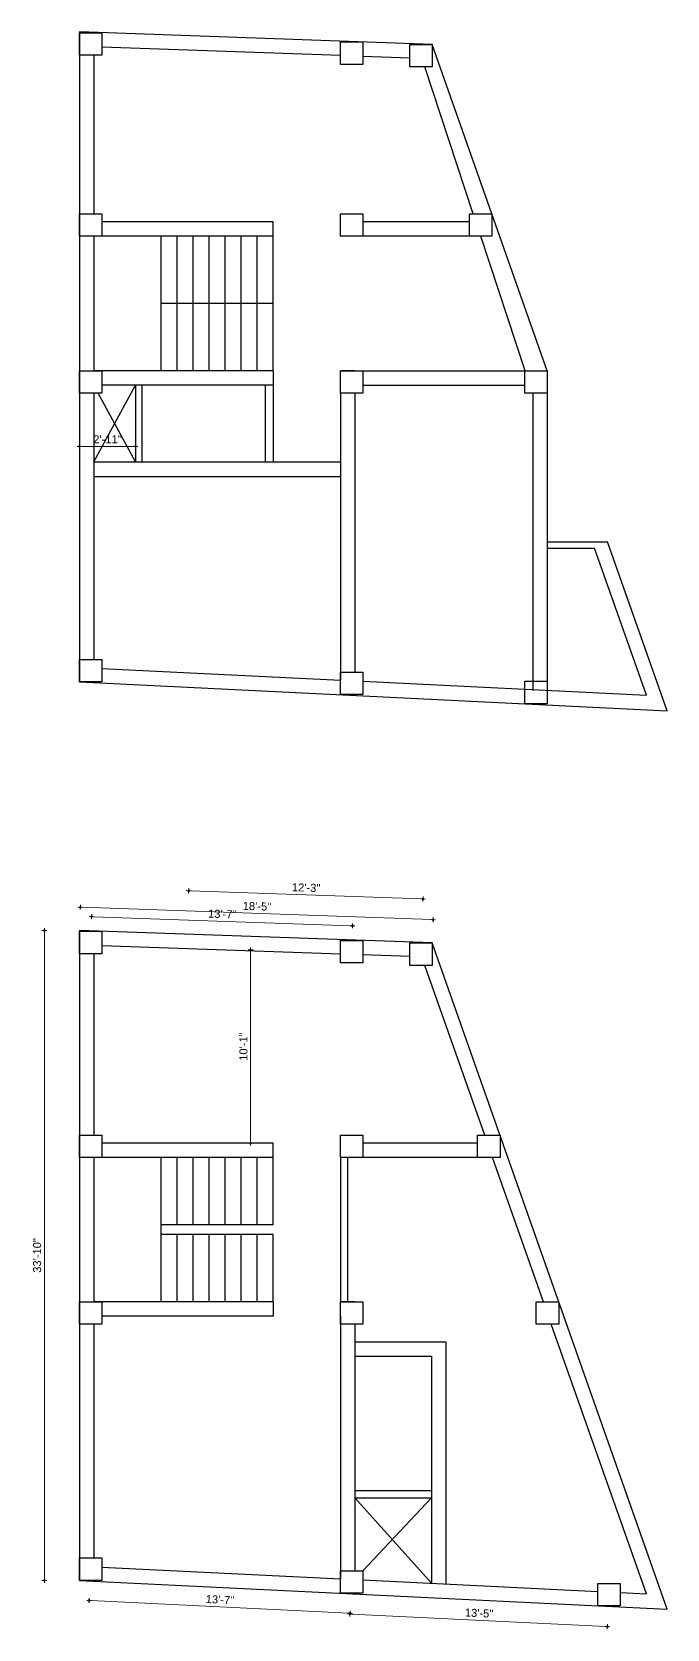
# Model space of a CAD drawing. Header units: inches. Extents: x -4105 to 11025, y -15557 to -3174.
# Drawn here: x 50 to 447, y -15557 to -14559 of the extents above; entities that cross this region are included whole.
import ezdxf

# ---------------------------------------------------------------- set-up
doc = ezdxf.new("R2010")
doc.units = ezdxf.units.IN
doc.header["$LTSCALE"] = 0.5
doc.header["$MEASUREMENT"] = 0
doc.header["$PDMODE"] = 66
doc.layers.add('hatch', color=9, linetype='Continuous', lineweight=0)
doc.layers.add('Toilet', color=7, linetype='Continuous', lineweight=25)
doc.styles.get("Standard").update_dxf_attribs({"font": 'arial.ttf'})
doc.dimstyles.new('S8', dxfattribs={"dimtxt": 5, "dimasz": 1, "dimexe": 6, "dimexo": 18, "dimgap": 1.9375, "dimtad": 1, "dimdec": 0, "dimzin": 3, "dimdsep": 46, "dimlunit": 4, "dimtxsty": 'Standard', "dimblk": 'dot 2', "dimcen": 12, "dimse1": 1, "dimse2": 1, "dimclrd": 1, "dimclre": 1, "dimclrt": 256, "dimadec": 0, "dimazin": 0, "dimtfac": 0.75, "dimtdec": 0, "dimtix": 1, "dimtmove": 1, "dimatfit": 3, "dimldrblk": 'DOT', "dimfxl": 1, "dimtolj": 1, "dimtzin": 0, "dimlwd": 9, "dimlwe": 9, "dimarcsym": 0})

# ---------------------------------------------------------------- blocks, each defined once
blk = doc.blocks.new('dot1')
at = {"layer": 'hatch'}
h = blk.add_hatch(color=256, dxfattribs=at)
edge = h.paths.add_edge_path()
edge.add_arc((0, 0), 1, 0, 360)
for p, q in [((3, 0), (-3, 0)), ((0, 3), (0, -3))]:
    blk.add_line(p, q, dxfattribs=at)
blk.add_circle((0, 0), 1, dxfattribs=at)
blk = doc.blocks.new('dot 2')
at = {"layer": 'hatch', "xscale": 0.5, "yscale": 0.5, "zscale": 0.5}
blk.add_blockref('dot1', (0, 0), dxfattribs=at)
blk = doc.blocks.new('*D805')
at = {"layer": 'Defpoints', "color": 0, "transparency": 16777216}
for p in [(147.64, -15095.21), (146.42, -15129.71), (292.86, -15134.88)]:
    blk.add_point(p, dxfattribs=at)
at = {"layer": 'Toilet', "color": 1, "lineweight": 9, "transparency": 16777216}
blk.add_line((293.08, -15100.34), (148.64, -15095.24), dxfattribs=at)
for p, rotation in [((147.64, -15095.21), 177.9779001232591), ((294.07, -15100.38), 357.9779001232591)]:
    blk.add_blockref('dot 2', p, dxfattribs=dict(at, rotation=rotation))
at = {"layer": 'Toilet', "transparency": 16777216, "insert": (221.02, -15093.31), "char_height": 5, "attachment_point": 5, "rotation": 357.9779}
blk.add_mtext('\\A1;12\'-3"', dxfattribs=at)
blk = doc.blocks.new('_Dot')
at = {"color": 0, "linetype": 'ByBlock', "lineweight": -2}
blk.add_line((-0.5, 0), (-1, 0), dxfattribs=at)
at = {"color": 0, "linetype": 'ByBlock', "const_width": 0.5}
blk.add_lwpolyline([(-0.25, 0, 1), (0.25, 0, 1)], format="xyb", close=True, dxfattribs=at)
blk = doc.blocks.new('*D806')
at = {"layer": 'Defpoints', "color": 0, "transparency": 16777216}
for p in [(79.94, -15105.55), (79.42, -15120.1), (299.86, -15127.88)]:
    blk.add_point(p, dxfattribs=at)
at = {"layer": 'Toilet', "color": 1, "lineweight": 9, "transparency": 16777216}
blk.add_line((299.37, -15113.3), (80.94, -15105.59), dxfattribs=at)
for p, rotation in [((79.94, -15105.55), 177.9779001232582), ((300.37, -15113.34), 357.9779001232581)]:
    blk.add_blockref('dot 2', p, dxfattribs=dict(at, rotation=rotation))
at = {"layer": 'Toilet', "transparency": 16777216, "insert": (190.31, -15104.96), "char_height": 5, "attachment_point": 5, "rotation": 357.9779}
blk.add_mtext('\\A1;18\'-5"', dxfattribs=at)
blk = doc.blocks.new('*D807')
at = {"layer": 'Defpoints', "color": 0, "transparency": 16777216}
for p in [(79.42, -15120.1), (57.46, -15526.1), (79.42, -15526.1)]:
    blk.add_point(p, dxfattribs=at)
at = {"layer": 'Toilet', "color": 1, "lineweight": 9, "transparency": 16777216}
blk.add_line((57.46, -15121.1), (57.46, -15525.1), dxfattribs=at)
for p, rotation in [((57.46, -15120.1), 90), ((57.46, -15526.1), 270)]:
    blk.add_blockref('dot 2', p, dxfattribs=dict(at, rotation=rotation))
at = {"layer": 'Toilet', "transparency": 16777216, "insert": (52.97, -15323.1), "char_height": 5, "attachment_point": 5, "rotation": 90}
blk.add_mtext('\\A1;33\'-10"', dxfattribs=at)
blk = doc.blocks.new('*D809')
at = {"layer": 'Defpoints', "color": 0, "transparency": 16777216}
for p in [(86.42, -15519.1), (249.42, -15527.13), (248.46, -15546.69)]:
    blk.add_point(p, dxfattribs=at)
at = {"layer": 'Toilet', "color": 1, "lineweight": 9, "transparency": 16777216}
blk.add_line((86.46, -15538.71), (247.46, -15546.64), dxfattribs=at)
for p, rotation in [((85.46, -15538.66), 177.1797039813616), ((248.46, -15546.69), 357.1797039813616)]:
    blk.add_blockref('dot 2', p, dxfattribs=dict(at, rotation=rotation))
at = {"layer": 'Toilet', "transparency": 16777216, "insert": (167.18, -15538.19), "char_height": 5, "attachment_point": 5, "rotation": 357.1797}
blk.add_mtext('\\A1;13\'-7"', dxfattribs=at)
blk = doc.blocks.new('*D810')
at = {"layer": 'Defpoints', "color": 0, "transparency": 16777216}
for p in [(249.42, -15527.13), (410.31, -15535.05), (409.33, -15555.03)]:
    blk.add_point(p, dxfattribs=at)
at = {"layer": 'Toilet', "color": 1, "lineweight": 9, "transparency": 16777216}
blk.add_line((249.44, -15547.15), (408.33, -15554.98), dxfattribs=at)
for p, rotation in [((248.44, -15547.11), 177.1797039813618), ((409.33, -15555.03), 357.1797039813618)]:
    blk.add_blockref('dot 2', p, dxfattribs=dict(at, rotation=rotation))
at = {"layer": 'Toilet', "transparency": 16777216, "insert": (329.11, -15546.58), "char_height": 5, "attachment_point": 5, "rotation": 357.1797}
blk.add_mtext('\\A1;13\'-5"', dxfattribs=at)
blk = doc.blocks.new('*D808')
at = {"layer": 'Defpoints', "color": 0, "transparency": 16777216}
for p in [(249.99, -15117.17), (86.42, -15127.59), (249.42, -15133.35)]:
    blk.add_point(p, dxfattribs=at)
at = {"layer": 'Toilet', "color": 1, "lineweight": 9, "transparency": 16777216}
blk.add_line((87.99, -15111.45), (248.99, -15117.13), dxfattribs=at)
for p, rotation in [((86.99, -15111.41), 177.9779001232584), ((249.99, -15117.17), 357.9779001232584)]:
    blk.add_blockref('dot 2', p, dxfattribs=dict(at, rotation=rotation))
at = {"layer": 'Toilet', "transparency": 16777216, "insert": (168.65, -15109.8), "char_height": 5, "attachment_point": 5, "rotation": 357.9779}
blk.add_mtext('\\A1;13\'-7"', dxfattribs=at)
blk = doc.blocks.new('*D823')
at = {"layer": 'Defpoints', "color": 0, "transparency": 16777216}
for p in [(79.42, -14817.61), (79.42, -14827.33), (114.42, -14827.33)]:
    blk.add_point(p, dxfattribs=at)
at = {"layer": 'Toilet', "color": 1, "lineweight": 9, "transparency": 16777216}
blk.add_line((113.42, -14817.61), (80.42, -14817.61), dxfattribs=at)
at = {"layer": 'Toilet', "color": 1, "lineweight": 9, "transparency": 16777216, "rotation": 180}
blk.add_blockref('dot 2', (79.42, -14817.61), dxfattribs=at)
at = {"layer": 'Toilet', "color": 1, "lineweight": 9, "transparency": 16777216}
blk.add_blockref('dot 2', (114.42, -14817.61), dxfattribs=at)
at = {"layer": 'Toilet', "transparency": 16777216, "insert": (96.92, -14813.16), "char_height": 5, "attachment_point": 5}
blk.add_mtext('\\A1;2\'-11"', dxfattribs=at)
blk = doc.blocks.new('*D824')
at = {"layer": 'Defpoints', "color": 0, "transparency": 16777216}
for p in [(167.92, -15132.23), (186.37, -15132.23), (200.42, -15252.99)]:
    blk.add_point(p, dxfattribs=at)
at = {"layer": 'Toilet', "color": 1, "lineweight": 9, "transparency": 16777216}
blk.add_line((186.37, -15251.99), (186.37, -15133.23), dxfattribs=at)
for p, rotation in [((186.37, -15132.23), 90), ((186.37, -15252.99), 270)]:
    blk.add_blockref('dot 2', p, dxfattribs=dict(at, rotation=rotation))
at = {"layer": 'Toilet', "transparency": 16777216, "insert": (181.88, -15192.61), "char_height": 5, "attachment_point": 5, "rotation": 90}
blk.add_mtext('\\A1;10\'-1"', dxfattribs=at)

msp = doc.modelspace()

# ---------------------------------------------------------------- linework, layer by layer
at = {"layer": 'Toilet'}
for p, q in [((299.86, -14566.44), (79.42, -14558.65)), ((79.42, -14558.65), (79.42, -14964.65)), ((242.42, -14573.41), (93.42, -14568.15)), ((371.72, -14770.33), (299.86, -14566.44)), ((88.42, -14573.15), (88.42, -14672.33)), ((285.86, -14574.95), (256.42, -14573.91)), ((325.52, -14672.33), (295.25, -14580.44)), ((200.42, -14677.33), (93.42, -14677.33)), ((200.42, -14686.33), (200.42, -14677.33)), ((323.18, -14677.33), (256.42, -14677.33)), ((88.42, -14686.33), (88.42, -14770.33)), ((200.42, -14686.33), (88.42, -14686.33)), ((130.42, -14728.33), (130.42, -14686.33)), ((140.42, -14728.33), (140.42, -14686.33)), ((150.42, -14728.33), (150.42, -14686.33)), ((160.42, -14728.33), (160.42, -14686.33)), ((170.42, -14728.33), (170.42, -14686.33)), ((180.42, -14728.33), (180.42, -14686.33)), ((190.42, -14728.33), (190.42, -14686.33)), ((200.42, -14728.33), (200.42, -14686.33)), ((335.06, -14686.33), (242.42, -14686.33)), ((357.81, -14770.33), (330.13, -14686.33)), ((200.42, -14728.33), (130.42, -14728.33)), ((200.42, -14728.33), (130.42, -14728.33)), ((130.42, -14770.33), (130.42, -14728.33)), ((130.42, -14728.33), (130.42, -14728.33)), ((140.42, -14770.33), (140.42, -14728.33)), ((150.42, -14770.33), (150.42, -14728.33)), ((160.42, -14770.33), (160.42, -14728.33)), ((170.42, -14770.33), (170.42, -14728.33)), ((180.42, -14770.33), (180.42, -14728.33)), ((190.42, -14770.33), (190.42, -14728.33)), ((200.42, -14770.33), (200.42, -14728.33)), ((200.42, -14770.33), (88.42, -14770.33)), ((200.42, -14770.33), (200.42, -14779.33)), ((251.42, -14770.33), (242.42, -14770.33)), ((251.42, -14770.33), (369.3, -14770.33)), ((88.42, -14827.33), (114.42, -14779.33)), ((88.42, -14784.33), (88.42, -14950.65)), ((114.42, -14827.33), (91.13, -14784.33)), ((200.42, -14779.33), (93.42, -14779.33)), ((114.42, -14779.33), (114.42, -14827.33)), ((118.42, -14779.33), (118.42, -14827.33)), ((195.42, -14779.33), (195.42, -14827.33)), ((200.42, -14779.33), (200.42, -14827.33)), ((242.42, -14784.33), (242.42, -14963.67)), ((251.42, -14784.33), (251.42, -14958.68)), ((256.42, -14779.33), (357.72, -14779.33)), ((362.72, -14784.33), (362.72, -14970.04)), ((371.72, -14784.33), (371.72, -14970.04)), ((88.42, -14827.33), (242.42, -14827.33)), ((88.42, -14836.33), (242.42, -14836.33)), ((371.72, -14877.19), (409.38, -14877.19)), ((446.58, -14982.74), (409.38, -14877.19)), ((371.72, -14881.19), (401.25, -14881.19)), ((433.64, -14973.09), (401.25, -14881.19)), ((93.42, -14956.33), (242.42, -14963.67)), ((79.42, -14964.65), (446.58, -14982.74)), ((256.42, -14964.36), (433.64, -14973.09)), ((88.42, -15134.59), (88.42, -15247.99)), ((242.42, -15134.86), (93.42, -15129.6)), ((285.86, -15136.39), (256.42, -15135.35)), ((332.65, -15247.99), (295.25, -15141.88)), ((200.42, -15252.99), (93.42, -15252.99)), ((200.42, -15261.99), (200.42, -15252.99)), ((328.19, -15252.99), (256.42, -15252.99)), ((88.42, -15261.99), (88.42, -15351.99)), ((200.42, -15261.99), (88.42, -15261.99)), ((130.42, -15303.99), (130.42, -15261.99)), ((140.42, -15303.99), (140.42, -15261.99)), ((150.42, -15303.99), (150.42, -15261.99)), ((160.42, -15303.99), (160.42, -15261.99)), ((170.42, -15303.99), (170.42, -15261.99)), ((180.42, -15303.99), (180.42, -15261.99)), ((190.42, -15303.99), (190.42, -15261.99)), ((200.42, -15303.99), (200.42, -15261.99)), ((337.58, -15261.99), (242.42, -15261.99)), ((242.42, -15261.99), (242.42, -15351.99)), ((246.92, -15261.99), (246.92, -15351.99)), ((369.3, -15351.99), (337.58, -15261.99)), ((200.42, -15303.99), (130.42, -15303.99)), ((130.42, -15309.99), (130.42, -15303.99)), ((200.42, -15309.99), (130.42, -15309.99)), ((130.42, -15351.99), (130.42, -15309.99)), ((140.42, -15351.99), (140.42, -15309.99)), ((150.42, -15351.99), (150.42, -15309.99)), ((160.42, -15351.99), (160.42, -15309.99)), ((170.42, -15351.99), (170.42, -15309.99)), ((180.42, -15351.99), (180.42, -15309.99)), ((190.42, -15351.99), (190.42, -15309.99)), ((200.42, -15351.99), (200.42, -15309.99)), ((200.42, -15351.99), (88.42, -15351.99)), ((200.42, -15351.99), (200.42, -15360.99)), ((251.42, -15351.99), (242.42, -15351.99)), ((88.42, -15365.99), (88.42, -15512.1)), ((200.42, -15360.99), (93.42, -15360.99)), ((242.42, -15360.99), (242.42, -15525.12)), ((251.42, -15365.99), (251.42, -15520.13)), ((433.64, -15534.54), (374.24, -15365.99)), ((251.42, -15377), (308.42, -15377)), ((308.42, -15377), (308.42, -15528.37)), ((251.42, -15386), (299.42, -15386)), ((299.42, -15386), (299.42, -15527.92)), ((251.42, -15470), (299.42, -15470)), ((251.42, -15474.5), (299.42, -15474.5)), ((299.42, -15527.92), (251.42, -15474.5)), ((256.42, -15520.13), (299.42, -15474.5)), ((93.42, -15517.78), (242.42, -15525.12)), ((256.42, -15525.81), (403.31, -15533.04)), ((417.31, -15533.73), (433.64, -15534.54))]:
    msp.add_line(p, q, dxfattribs=at)
for points in [[(79.42, -14559.15), (93.42, -14559.15), (93.42, -14573.15), (79.42, -14573.15)], [(242.42, -14564.9), (256.42, -14564.9), (256.42, -14578.9), (242.42, -14578.9)], [(285.86, -14566.44), (299.86, -14566.44), (299.86, -14580.44), (285.86, -14580.44)], [(79.42, -14672.33), (93.42, -14672.33), (93.42, -14686.33), (79.42, -14686.33)], [(242.42, -14672.33), (256.42, -14672.33), (256.42, -14686.33), (242.42, -14686.33)], [(323.18, -14672.33), (337.18, -14672.33), (337.18, -14686.33), (323.18, -14686.33)], [(79.42, -14770.33), (93.42, -14770.33), (93.42, -14784.33), (79.42, -14784.33)], [(242.42, -14770.33), (256.42, -14770.33), (256.42, -14784.33), (242.42, -14784.33)], [(357.72, -14770.33), (371.72, -14770.33), (371.72, -14784.33), (357.72, -14784.33)], [(79.42, -14950.65), (93.42, -14950.65), (93.42, -14964.65), (79.42, -14964.65)], [(242.42, -14958.68), (256.42, -14958.68), (256.42, -14972.68), (242.42, -14972.68)], [(357.72, -14964.36), (371.72, -14964.36), (371.72, -14978.36), (357.72, -14978.36)], [(299.86, -15127.88), (79.42, -15120.1), (79.42, -15526.1), (446.58, -15544.18)], [(79.42, -15120.59), (93.42, -15120.59), (93.42, -15134.59), (79.42, -15134.59)], [(242.42, -15126.35), (256.42, -15126.35), (256.42, -15140.35), (242.42, -15140.35)], [(285.86, -15127.88), (299.86, -15127.88), (299.86, -15141.88), (285.86, -15141.88)], [(79.42, -15247.99), (93.42, -15247.99), (93.42, -15261.99), (79.42, -15261.99)], [(242.42, -15247.99), (256.42, -15247.99), (256.42, -15261.99), (242.42, -15261.99)], [(328.19, -15247.99), (342.19, -15247.99), (342.19, -15261.99), (328.19, -15261.99)], [(79.42, -15351.99), (93.42, -15351.99), (93.42, -15365.99), (79.42, -15365.99)], [(242.42, -15351.99), (256.42, -15351.99), (256.42, -15365.99), (242.42, -15365.99)], [(364.85, -15351.99), (378.85, -15351.99), (378.85, -15365.99), (364.85, -15365.99)], [(79.42, -15512.1), (93.42, -15512.1), (93.42, -15526.1), (79.42, -15526.1)], [(242.42, -15520.13), (256.42, -15520.13), (256.42, -15534.13), (242.42, -15534.13)], [(403.31, -15528.05), (417.31, -15528.05), (417.31, -15542.05), (403.31, -15542.05)]]:
    msp.add_lwpolyline(points, close=True, dxfattribs=at)

# ---------------------------------------------------------------- dimensions: what is measured, and where the dimension line sits
dim = msp.add_linear_dim(base=(79.42, -14817.61), p1=(114.42, -14827.33), p2=(79.42, -14827.33), dimstyle='S8', override={"dimfxl": 2, "dimfxlon": 1, "dimarcsym": 1}, dxfattribs=at)
dim.commit()
dim.dimension.update_dxf_attribs({"geometry": '*D823', "text_midpoint": (96.92, -14813.16)})
for p1, p2, distance, picture, middle in [((292.86, -15134.88), (146.42, -15129.71), -34.52, '*D805', (221.02, -15093.31)), ((299.86, -15127.88), (79.42, -15120.1), -14.55, '*D806', (190.31, -15104.96)), ((86.42, -15127.59), (249.42, -15133.35), 16.19, '*D808', (168.65, -15109.8)), ((86.42, -15519.1), (249.42, -15527.13), -19.58, '*D809', (167.18, -15538.19)), ((249.42, -15527.13), (410.31, -15535.05), -20, '*D810', (329.11, -15546.58))]:
    dim = msp.add_aligned_dim(p1=p1, p2=p2, distance=distance, dimstyle='S8', override={"dimfxl": 2, "dimfxlon": 1, "dimarcsym": 1}, dxfattribs=at)
    dim.commit()
    dim.dimension.update_dxf_attribs({"geometry": picture, "text_midpoint": middle})
for base, p1, p2, picture, middle in [((57.46, -15526.1), (79.42, -15120.1), (79.42, -15526.1), '*D807', (52.97, -15323.1)), ((186.37, -15132.23), (200.42, -15252.99), (167.92, -15132.23), '*D824', (181.88, -15192.61))]:
    dim = msp.add_linear_dim(base=base, p1=p1, p2=p2, angle=90, dimstyle='S8', override={"dimfxl": 2, "dimfxlon": 1, "dimarcsym": 1}, dxfattribs=at)
    dim.commit()
    dim.dimension.update_dxf_attribs({"geometry": picture, "text_midpoint": middle})

doc.saveas('drawing.dxf')
